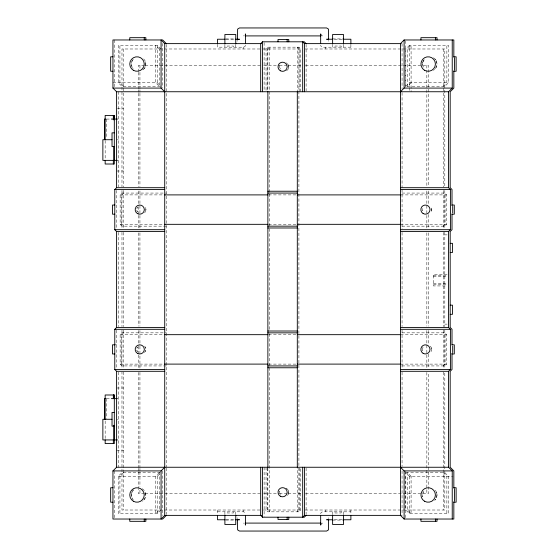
<?xml version="1.0" encoding="UTF-8"?>
<svg xmlns="http://www.w3.org/2000/svg" width="559" height="559" viewBox="0 0 559 559"><rect width="100%" height="100%" fill="white"/><g stroke="black" fill="none" stroke-linecap="round" stroke-linejoin="round"><path stroke-width="0.42" stroke-dasharray="2.79 2.1" d="M431.457 210.799L431.003 207.319A4.577 4.577 0 0 1 431.003 211.903M422.611 348.201L422.611 350.577A4.577 4.577 0 0 1 422.611 348.201L423.072 347.097M431.457 350.577L431.003 347.097M237.484 41.219L237.617 40.395M245.443 45.202L244.912 46.656L243.451 47.194L217.514 47.166M320.663 513.798L321.194 512.344L322.655 511.806L350.884 511.834M328.489 518.605L328.622 517.781M145.326 211.903L145.934 209.611L145.326 207.319A4.577 4.577 0 0 1 145.326 211.903L144.592 212.846M144.592 352.624L145.934 349.389L145.326 347.097M288.164 69.057L288.619 65.585L286.488 62.804M288.164 494.519L288.619 491.047L286.488 488.266A4.577 4.577 0 0 1 287.438 488.992M423.512 491.354L422.548 494.974L422.793 496.846A7.232 7.232 0 0 1 423.226 491.913M143.733 69.141C145.976 66.87 146.465 63.188 144.879 60.407M132.735 490.858L133.496 489.859A7.232 7.232 0 0 0 132.686 490.823M143.733 500.088C145.976 497.817 146.465 494.135 144.879 491.354M434.895 500.088L435.664 499.089A7.232 7.232 0 0 1 434.895 500.088L433.4 501.241M166.33 226.157L121.974 226.157L120.143 224.327L120.143 194.895L121.974 193.065L166.33 193.065M300.742 91.746L300.742 48.989L298.911 47.166L267.873 47.166L266.042 48.989L266.042 91.746M123.581 193.065L121.75 194.895L121.75 224.327L123.581 226.157M166.33 365.935L121.974 365.935L120.143 364.105L120.143 334.673L121.974 332.843L166.33 332.843M409.481 45.335L405.827 48.989L405.827 86.379L444.817 86.379L448.472 82.718L448.472 45.335L409.481 45.335L409.481 90.921M123.581 332.843L121.75 334.673L121.75 364.105L123.581 365.935M405.827 86.379L409.481 82.718L448.472 82.718M411.089 82.718L407.427 86.379L407.427 48.989L411.089 45.335L411.089 91.746M443.21 86.379L446.865 82.718L446.865 45.335M160.964 510.011L157.31 513.665L118.319 513.665L118.319 476.282L121.974 472.621L160.964 472.621M123.581 472.621L119.919 476.282L119.919 513.665M118.319 476.282L157.31 476.282L159.748 473.843M443.21 226.157L445.041 224.327L445.041 194.895L443.21 193.065M402.061 193.065L444.817 193.065L446.641 194.895L446.641 224.327L444.817 226.157L402.061 226.157M443.21 365.935L445.041 364.105L445.041 334.673L443.21 332.843M266.042 467.254L266.042 510.011L267.873 511.834L298.911 511.834L300.742 510.011L300.742 468.128M402.061 332.843L444.817 332.843L446.641 334.673L446.641 364.105L444.817 365.935L402.061 365.935M243.451 35.909L244.276 35.776M321.83 523.224L322.655 523.091M225.731 38.913L234.934 38.913M332.619 38.913L342.66 38.913M225.962 39.228L234.403 39.228M334.429 39.228L342.22 39.228M160.964 48.989L157.31 45.335L118.319 45.335L118.319 82.718L121.974 86.379L160.098 86.379M350.884 47.166L322.655 47.194L321.194 46.656L320.663 45.202M259.977 48.989L121.974 48.989L121.974 186.992M263.247 48.989L301.797 48.989M305.081 48.989L444.817 48.989L444.817 186.992M144.439 65.354L138.339 65.354L138.339 71.461M145.172 65.354L260.368 65.354M263.715 65.354L278.668 65.354M279.402 65.354L287.389 65.354M288.123 65.354L302.202 65.354M305.549 65.354L428.453 65.354L428.453 186.601M112.946 82.718L157.31 82.718L160.964 86.379M117.376 108.432L123.581 108.432M106.49 119.067L111.346 119.067M117.292 139.722L118.215 139.722M116.607 171.005L123.581 171.005M120.143 194.895L165.471 194.895M268.62 194.895L298.052 194.895M400.461 194.895L446.641 194.895M120.143 224.327L165.471 224.327M268.62 224.327L296.563 224.327M400.461 224.327L446.641 224.327M444.817 234.878L447.116 234.878M447.116 274.49L433.365 274.49L433.365 285.935L447.116 285.935M433.365 275.636L447.116 275.636M433.365 276.782L447.116 276.782M433.365 283.651L447.116 283.651M433.365 284.797L447.116 284.797M444.817 324.122L447.116 324.122M120.143 334.673L165.471 334.673M268.62 334.673L298.052 334.673M400.461 334.673L446.641 334.673M114.092 344.812L116.384 344.812M120.143 364.105L165.471 364.105M268.62 364.105L296.563 364.105M400.461 364.105L446.641 364.105M116.607 387.995L123.581 387.995M106.49 398.63L111.346 398.63M117.292 419.278L118.215 419.278M116.607 450.568L123.581 450.568M405.827 472.621L444.817 472.621L448.472 476.282L448.472 513.665L409.481 513.665L405.827 510.011L405.827 472.621L409.481 476.282L453.076 476.282M144.439 493.646L138.339 493.646L138.339 489.286M145.172 493.646L260.368 493.646M263.715 493.646L278.668 493.646M279.402 493.646L287.389 493.646M288.123 493.646L302.202 493.646M305.549 493.646L428.453 493.646L428.453 372.399M259.977 510.011L121.974 510.011L121.974 372.008M263.247 510.011L301.797 510.011M305.081 510.011L444.817 510.011L444.817 372.008M217.514 511.806L243.451 511.806L244.912 512.344L245.443 513.798M225.962 519.772L234.403 519.772M334.429 519.772L342.22 519.772M225.731 520.087L234.934 520.087M332.619 520.087L342.66 520.087M321.83 35.776L322.655 35.909M243.451 523.091L244.276 523.224M123.581 86.379L119.919 82.718L119.919 45.335M443.21 472.621L446.865 476.282L446.865 513.665M434.895 58.912L435.664 59.911M132.35 67.646A7.232 7.232 0 0 1 133.496 58.912C130.946 61.455 130.666 65.941 133.112 68.645M436.048 60.407C437.627 63.188 437.145 66.87 434.895 69.141A7.232 7.232 0 0 1 433.4 70.294M279.773 67.953A4.577 4.577 0 0 1 279.773 65.585L280.234 69.057M279.773 493.415A4.577 4.577 0 0 1 279.773 491.047L280.234 494.519M136.934 210.799L137.395 211.903A4.577 4.577 0 0 1 136.934 210.799L136.78 209.611M136.934 350.577L137.395 351.681A4.577 4.577 0 0 1 136.934 350.577L136.78 349.389M328.489 40.395L328.622 41.219M237.484 517.781L237.617 518.605M444.817 190.437L444.817 228.862M444.817 232.264L444.817 326.736M444.817 330.138L444.817 368.563M443.21 48.989L443.21 186.992M443.21 190.437L443.21 228.862M443.21 232.348L443.21 326.652M443.21 330.138L443.21 368.563M443.21 372.008L443.21 510.011M428.453 190.961L428.453 204.922M428.453 214.516L428.453 228.47M428.453 232.83L428.453 326.17M428.453 330.53L428.453 344.484M428.453 354.078L428.453 368.039M426.845 65.354L426.845 186.601M426.845 190.961L426.845 228.47M426.845 232.83L426.845 326.17M426.845 330.53L426.845 368.039M426.845 372.399L426.845 493.646M409.481 476.282L409.481 513.665M405.722 40.828L405.722 87.225M405.722 470.916L405.722 518.172M402.061 43.623L402.061 89.167M402.061 92.612L402.061 187.698M402.061 189.529L402.061 228.82M402.061 232.397L402.061 326.603M402.061 330.18L402.061 368.605M402.061 372.175L402.061 466.388M402.061 470.916L402.061 515.377M350.884 44.238L350.884 48.989M350.884 510.011L350.884 514.762M343.499 44.692L343.499 47.166M343.499 511.834L343.499 514.308M341.144 47.166L341.144 46.027L334.981 46.027L334.981 47.166M341.144 511.834L341.144 512.973L334.981 512.973L334.981 511.834M332.619 44.692L332.619 47.166M332.619 511.834L332.619 514.308M325.24 47.166L325.24 48.989M325.24 510.011L325.24 511.834M306.108 44.482L306.108 90.886M306.108 468.114L306.108 514.518M299.142 91.746L299.142 48.989L297.311 47.166L297.311 90.907M299.142 468.128L299.142 510.011L297.311 511.834L297.311 467.254M298.911 47.166L298.911 511.834M269.48 192.191L269.48 47.166L267.649 48.989L267.649 91.746M269.48 193.938L269.48 226.157M269.48 228.757L269.48 330.243M269.48 333.716L269.48 365.935M269.48 367.766L269.48 511.834L267.649 510.011L267.649 467.254M267.873 47.166L267.873 91.746M267.873 468.093L267.873 511.834M264.114 42.659L264.114 91.746M264.114 467.254L264.114 516.341M243.158 47.166L243.158 48.989M243.158 510.011L243.158 511.834M235.772 44.692L235.772 47.166M235.772 511.834L235.772 514.308M233.417 47.166L233.417 46.027L227.247 46.027L227.247 47.166M233.417 511.834L233.417 512.973L227.247 512.973L227.247 511.834M224.893 44.692L224.893 47.166M224.893 511.834L224.893 514.308M217.514 44.238L217.514 48.989M217.514 510.011L217.514 514.762M166.33 44.496L166.33 467.254M166.33 468.114L166.33 514.518M162.676 43.406L162.676 88.084M162.676 470.916L162.676 515.594M157.31 45.335L157.31 82.718M157.31 476.282L157.31 513.665M139.939 65.354L139.939 68.841M139.939 72.335L139.939 88.909M139.939 89.775L139.939 92.396M139.939 93.269L139.939 186.601M139.939 190.961L139.939 214.516M139.939 215.39L139.939 228.47M139.939 232.83L139.939 326.17M139.939 330.53L139.939 345.357M139.939 346.231L139.939 368.039M139.939 372.399L139.939 467.478M139.939 468.351L139.939 470.964M139.939 471.838L139.939 486.665M139.939 490.159L139.939 493.646M138.339 72.335L138.339 88.909M138.339 89.775L138.339 92.396M138.339 93.269L138.339 186.601M138.339 190.961L138.339 205.789M138.339 206.662L138.339 214.516M138.339 215.39L138.339 228.47M138.339 232.83L138.339 326.17M138.339 330.53L138.339 345.357M138.339 346.231L138.339 354.078M138.339 354.951L138.339 368.039M138.339 372.399L138.339 467.478M138.339 468.351L138.339 470.964M138.339 471.838L138.339 488.412M123.581 48.989L123.581 186.992M123.581 190.437L123.581 228.862M123.581 232.348L123.581 326.652M123.581 330.138L123.581 368.563M123.581 372.008L123.581 510.011M121.974 190.437L121.974 228.862M121.974 232.348L121.974 326.652M121.974 330.138L121.974 368.563M118.215 91.746L118.215 186.86M118.215 232.397L118.215 326.603M118.215 372.14L118.215 467.254M116.384 190.395L116.384 228.82M116.384 330.18L116.384 369.471M114.553 39.968L114.553 87.225M114.553 470.916L114.553 518.172M106.762 119.067L106.762 138.003M106.762 398.63L106.762 418.418M105.162 140.582L105.162 159.511M105.162 420.997L105.162 439.074M288.164 489.943A4.577 4.577 0 0 1 287.438 495.47M430.276 346.154A4.577 4.577 0 0 1 431.003 351.681M144.592 346.154A4.577 4.577 0 0 1 145.326 351.681M288.164 64.481A4.577 4.577 0 0 1 286.488 70.734M142.231 488.706A7.232 7.232 0 0 1 142.231 501.241M143.733 58.912A7.232 7.232 0 0 1 142.231 70.294M433.4 57.759A7.232 7.232 0 0 1 435.321 68.68M131.624 493.101L131.624 496.846L133.112 499.592A7.232 7.232 0 0 1 132.35 491.354L131.624 493.101M422.793 62.154L422.548 64.026L423.275 67.066A7.232 7.232 0 0 1 424.665 58.912L422.793 62.154M422.611 208.423L422.611 210.799A4.577 4.577 0 0 1 422.611 208.423M437.012 494.974L436.048 498.593A7.232 7.232 0 0 0 435.321 490.32L436.768 493.101L437.012 494.974M137.395 207.319L136.934 208.423A4.577 4.577 0 0 1 137.395 207.319M137.395 347.097L136.934 348.201A4.577 4.577 0 0 1 137.395 347.097M159.357 472.621L155.702 476.282L155.702 513.665L159.357 510.011L159.357 472.621M159.357 48.989L155.702 45.335L155.702 82.718L159.357 86.379L159.357 48.989M411.089 476.282L407.427 472.621L407.427 510.011L411.089 513.665L411.089 476.282"/><path stroke-width="0.84" d="M245.31 34.749L245.443 33.924L245.443 43.462M321.194 523.622L320.663 525.076L320.663 515.538M164.723 231.524L116.607 231.524L114.777 229.693L114.777 189.529L116.607 187.698L164.723 187.698M306.108 43.623L304.285 41.799L262.506 41.799L260.676 43.623L260.676 91.746M164.723 371.302L116.607 371.302L114.777 369.471L114.777 329.307L116.607 327.476L164.723 327.476M453.838 57.151L453.838 39.968L404.115 39.968L400.461 43.623L400.461 515.377L404.115 519.031L453.838 519.031L453.838 501.849M400.461 91.746L404.115 88.084L452.238 88.084L452.238 39.968M166.33 43.623L162.676 39.968L112.946 39.968L112.946 88.084L116.607 91.746L448.577 91.746L452.238 88.084M166.33 515.377L162.676 519.031L112.946 519.031L112.946 470.916L116.607 467.254L448.577 467.254L452.238 470.916L452.238 519.031M164.723 91.746L161.069 88.084L161.069 39.968L164.723 43.623L164.723 515.377L161.069 519.031L161.069 470.916L164.723 467.254M448.577 467.254L448.577 371.302L450.407 369.471L450.407 329.307L448.577 327.476L448.577 231.524L450.407 229.693L450.407 189.529L448.577 187.698L400.461 187.698M401.187 515.377L304.508 515.377L302.678 517.201L302.678 467.254M306.108 515.377L304.285 517.201L262.506 517.201L260.676 515.377L260.676 467.254M238.651 39.368L239.476 39.228L235.248 39.228M327.455 519.632L326.631 519.772L332.696 519.772M245.191 35.909L320.908 35.909M225.116 39.228L217.514 39.228L217.514 43.211M332.696 39.228L326.631 39.228L327.455 39.368M343.086 39.228L350.884 39.228L350.884 43.211M164.723 43.623L261.409 43.623M302.678 91.746L302.678 41.799L304.508 43.623L401.187 43.623M112.946 56.794L110.661 56.794L110.661 71.259L112.946 71.259M453.838 56.794L456.13 56.794L456.13 71.259L453.838 71.259M112.946 88.084L161.069 88.084M105.392 119.067L104.477 119.067L104.477 139.722M111.346 119.067L117.446 119.067M114.316 132.853L112.031 132.853L112.031 146.591L114.316 146.591M112.031 139.722L102.87 139.722L102.87 160.37L117.446 160.37M114.777 189.529L164.723 189.529M400.461 189.529L450.407 189.529M267.873 191.234L297.311 191.234M267.873 193.065L297.311 193.065M164.688 194.895L267.754 194.895M297.43 194.895L400.496 194.895M114.777 205.034L112.492 205.034L112.492 214.188L114.777 214.188M452.014 205.034L454.299 205.034L454.299 214.188L452.014 214.188M164.688 224.327L267.754 224.327M297.43 224.327L400.496 224.327M267.873 226.157L297.311 226.157M267.873 227.988L297.311 227.988M114.777 229.693L164.723 229.693M400.461 229.693L450.407 229.693M400.461 231.524L448.577 231.524M450.184 243.347L452.469 243.347L452.469 252.507L450.184 252.507M450.184 305.165L452.469 305.165L452.469 314.319L450.184 314.319M400.461 327.476L448.577 327.476M114.777 329.307L164.723 329.307M400.461 329.307L450.407 329.307M267.873 331.012L297.311 331.012M267.873 332.843L297.311 332.843M164.688 334.673L267.754 334.673M297.43 334.673L400.496 334.673M114.777 344.812L112.492 344.812L112.492 353.966L114.777 353.966M452.014 344.812L454.299 344.812L454.299 353.966L452.014 353.966M164.688 364.105L267.754 364.105M297.43 364.105L400.496 364.105M267.873 365.935L297.311 365.935M267.873 367.766L297.311 367.766M114.777 369.471L164.723 369.471M400.461 369.471L450.407 369.471M400.461 371.302L448.577 371.302M105.392 398.63L104.477 398.63L104.477 419.278M111.346 398.63L117.446 398.63M114.316 412.409L112.031 412.409L112.031 426.147L114.316 426.147M112.031 419.278L102.87 419.278L102.87 439.933L117.446 439.933M112.946 470.916L161.069 470.916M400.461 467.254L404.115 470.916L452.238 470.916M112.946 487.741L110.661 487.741L110.661 502.206L112.946 502.206M453.838 487.741L456.13 487.741L456.13 502.206L453.838 502.206M164.723 515.377L261.409 515.377M225.116 519.772L217.514 519.772L217.514 515.789M235.248 519.772L239.476 519.772L238.651 519.632M343.086 519.772L350.884 519.772L350.884 515.789M245.191 523.091L320.908 523.091M321.194 35.378L320.663 33.924L320.663 43.462M245.31 524.251L245.443 525.076L245.443 515.538M454.523 57.759L454.523 70.294M454.523 488.706L454.523 501.241M453.838 70.902L453.838 88.084L450.184 91.746L450.184 187.698L452.014 189.529L452.014 205.642M453.838 488.098L453.838 470.916L450.184 467.254L450.184 371.302L452.014 369.471L452.014 353.358M452.692 206.376L452.692 212.846M452.692 346.154L452.692 352.624M452.014 213.978L452.014 229.693L450.184 231.524L450.184 327.476L452.014 329.307L452.014 345.022M448.577 91.746L448.577 187.698M437.012 39.968L437.012 37.677L420.941 37.677L420.941 39.968M437.012 519.031L437.012 521.323L420.941 521.323L420.941 519.031M435.412 37.677L435.412 39.968M435.412 519.031L435.412 521.323M404.115 39.968L404.115 88.084M404.115 470.916L404.115 519.031M343.499 43.958L343.499 34.504L332.619 34.504L332.619 43.958M343.499 515.042L343.499 524.496L332.619 524.496L332.619 515.042M328.622 39.486L328.489 29.117L326.631 27.95L239.476 27.95L237.617 29.117L237.484 39.486M328.622 519.514L328.489 529.883L326.631 531.05L239.476 531.05L237.617 529.883L237.484 519.514M304.508 43.623L304.508 91.746M304.508 467.254L304.508 515.377M297.311 91.697L297.311 467.303M288.779 41.799L288.779 39.507L278.012 39.507L278.012 41.799M288.779 517.201L288.779 519.493L278.012 519.493L278.012 517.201M287.172 39.507L287.172 41.799M287.172 517.201L287.172 519.493M267.873 91.697L267.873 467.303M262.506 41.799L262.506 91.746M262.506 467.254L262.506 517.201M235.772 43.958L235.772 34.504L224.893 34.504L224.893 43.958M235.772 515.042L235.772 524.496L224.893 524.496L224.893 515.042M145.85 39.968L145.85 37.677L129.772 37.677L129.772 39.968M145.85 519.031L145.85 521.323L129.772 521.323L129.772 519.031M144.243 37.677L144.243 39.968M144.243 519.031L144.243 521.323M116.607 91.746L116.607 187.698M116.607 231.524L116.607 327.476M116.607 371.302L116.607 467.254M114.316 398.462L114.316 394.989L105.162 394.989L105.162 419.278M114.316 398.63L114.316 443.566L105.162 443.566L105.162 439.933M114.162 115.433L114.162 119.773M114.162 394.989L114.162 398.462M113.784 146.605L113.784 160.37M113.784 425.301L113.784 439.933M113.701 115.433L113.701 119.773M113.701 394.989L113.701 398.462M113.337 115.433L113.337 119.773M113.337 160.37L113.337 164.011M113.337 394.989L113.337 398.462M113.337 439.933L113.337 443.566M105.162 139.722L105.162 115.433L114.316 115.433L114.316 164.011L105.162 164.011L105.162 160.37M280.304 496.196A4.577 4.577 0 0 0 287.172 492.227A4.577 4.577 0 0 0 280.304 488.266A4.577 4.577 0 0 0 280.304 496.196M423.142 353.358A4.577 4.577 0 0 0 430.011 349.389A4.577 4.577 0 0 0 423.142 345.427A4.577 4.577 0 0 0 423.142 353.358M423.142 213.573A4.577 4.577 0 0 0 430.011 209.611A4.577 4.577 0 0 0 423.142 205.642A4.577 4.577 0 0 0 423.142 213.573M137.465 353.358A4.577 4.577 0 0 0 144.334 349.389A4.577 4.577 0 0 0 137.465 345.427A4.577 4.577 0 0 0 137.465 353.358M137.465 213.573A4.577 4.577 0 0 0 144.334 209.611A4.577 4.577 0 0 0 137.465 205.642A4.577 4.577 0 0 0 137.465 213.573M280.304 70.734A4.577 4.577 0 0 0 287.172 66.773A4.577 4.577 0 0 0 280.304 62.804A4.577 4.577 0 0 0 280.304 70.734M424.56 501.241A7.232 7.232 0 0 0 435.412 494.974A7.232 7.232 0 0 0 424.56 488.706A7.232 7.232 0 0 0 424.56 501.241M133.391 501.241A7.232 7.232 0 0 0 144.243 494.974A7.232 7.232 0 0 0 133.391 488.706A7.232 7.232 0 0 0 133.391 501.241M133.391 70.294A7.232 7.232 0 0 0 144.243 64.026A7.232 7.232 0 0 0 133.391 57.759A7.232 7.232 0 0 0 133.391 70.294M424.56 70.294A7.232 7.232 0 0 0 435.412 64.026A7.232 7.232 0 0 0 424.56 57.759A7.232 7.232 0 0 0 424.56 70.294"/></g></svg>
